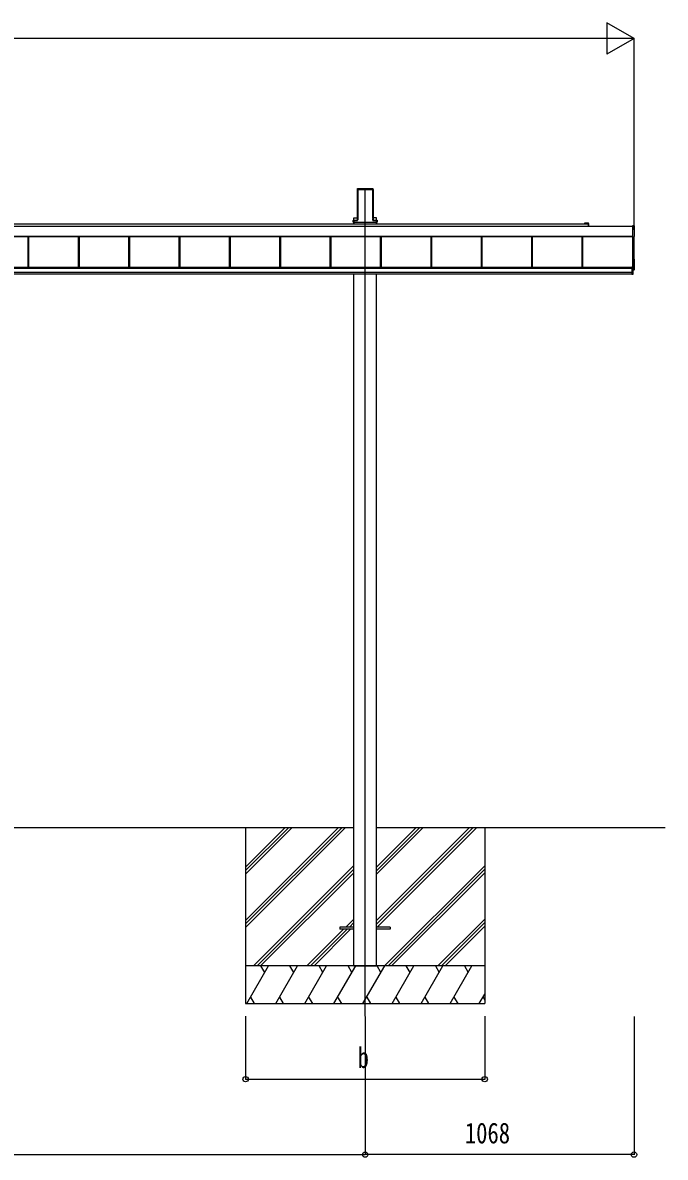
# Model space of a CAD drawing. Units: millimetres, scale not verified. Extents: x -10512 to 10512, y -7425 to 7425.
# Drawn here: x -261 to 2292, y -4823 to -314 of the extents above; entities that cross this region are included whole.
import ezdxf
from ezdxf.enums import TextEntityAlignment as Align

# ---------------------------------------------------------------- set-up
doc = ezdxf.new("R2010")
doc.units = ezdxf.units.MM
doc.header["$LTSCALE"] = 30
for name, color, linetype in [('0-3_YKK_12', 2, 'Continuous'), ('0-4_YKK_A1', 4, 'Continuous'), ('0-5_YKK_D', 6, 'Continuous')]:
    doc.layers.add(name, color=color, linetype=linetype)
doc.styles.add('ＭＳ ゴシック', font='')
doc.styles.get('ＭＳ ゴシック').set_extended_font_data('MS Gothic')

msp = doc.modelspace()

# ---------------------------------------------------------------- linework, layer by layer
at = {"layer": '0-3_YKK_12'}
msp.add_line((1099.55, -4262.5), (1099.55, -973.91), dxfattribs=at)
at = {"layer": '0-4_YKK_A1'}
for p, q in [((1068.3, -979.26), (1068.3, -1095.93)), ((1068.66, -973.41), (1068.31, -978.91)), ((1069.1, -973.88), (1068.66, -973.41)), ((1069.16, -972.94), (1071.2, -972.94)), ((1069.16, -972.94), (1069.6, -973.41)), ((1069.18, -1089.88), (1069.18, -974.76)), ((1069.68, -974.44), (1069.68, -1089.56)), ((1071.51, -973.27), (1071.2, -972.94)), ((1071.51, -973.27), (1127.59, -973.27)), ((1072.05, -976.41), (1127.05, -976.41)), ((1072.05, -1097.77), (1072.05, -976.41)), ((1127.59, -973.27), (1127.9, -972.94)), ((1127.9, -972.94), (1129.94, -972.94)), ((1129.42, -1089.56), (1129.42, -974.44)), ((1129.5, -973.41), (1129.94, -972.94)), ((1129.92, -974.76), (1129.92, -1089.88)), ((1130.44, -973.41), (1130, -973.88)), ((1130.44, -973.41), (1130.79, -978.91)), ((1130.8, -979.26), (1130.8, -1095.93)), ((-2835.95, -1122.83), (2161.05, -1122.83)), ((-2660.45, -1112.86), (1971.8, -1112.86)), ((1051.68, -1106.68), (1051.68, -1107.18)), ((1051.68, -1107.18), (1052.14, -1107.18)), ((1052.14, -1106.68), (1052.14, -1099.8)), ((1054.14, -1106.68), (1052.14, -1106.68)), ((1054.14, -1107.18), (1052.14, -1107.18)), ((1052.15, -1106.68), (1052.15, -1107.18)), ((1052.18, -1098.84), (1067.19, -1098.84)), ((1054.14, -1099.89), (1054.14, -1106.68)), ((1067.72, -1099.89), (1054.14, -1099.89)), ((1054.14, -1106.68), (1144.96, -1106.68)), ((1054.14, -1106.68), (1054.14, -1107.18)), ((1054.14, -1107.18), (1144.96, -1107.18)), ((1054.35, -1089.5), (1068.3, -1089.5)), ((1054.35, -1098.84), (1054.35, -1089.5)), ((1054.35, -1112.86), (1054.35, -1107.18)), ((1054.55, -1107.18), (1054.55, -1112.86)), ((1055.55, -1106.84), (1143.55, -1106.84)), ((1068.29, -1096.29), (1068.19, -1097.9)), ((1068.71, -1098.45), (1069.09, -1092.36)), ((1069.59, -1092.39), (1069.21, -1098.48)), ((1129.89, -1098.48), (1129.51, -1092.39)), ((1130.01, -1092.36), (1130.39, -1098.45)), ((1144.75, -1089.5), (1130.8, -1089.5)), ((1130.81, -1096.29), (1130.91, -1097.9)), ((1131.38, -1099.39), (1144.96, -1099.39)), ((1144.96, -1099.89), (1131.38, -1099.89)), ((1131.91, -1098.84), (1146.92, -1098.84)), ((1144.55, -1107.18), (1144.55, -1112.86)), ((1144.75, -1098.84), (1144.75, -1089.5)), ((1144.75, -1112.86), (1144.75, -1107.18)), ((1144.96, -1099.39), (1144.96, -1099.89)), ((1144.96, -1106.68), (1144.96, -1099.89)), ((1146.95, -1106.68), (1144.96, -1106.68)), ((1144.96, -1106.68), (1144.96, -1107.18)), ((1146.95, -1107.18), (1144.96, -1107.18)), ((1146.95, -1099.8), (1146.95, -1106.68)), ((1147.42, -1107.18), (1146.95, -1107.18)), ((1146.96, -1106.68), (1146.96, -1107.18)), ((1147.42, -1106.68), (1147.42, -1107.18)), ((1977.09, -1110.36), (1971.8, -1110.36)), ((1971.8, -1112.86), (1985.25, -1112.86)), ((1985.55, -1110.36), (1978.01, -1110.36)), ((1985.55, -1113.16), (1985.55, -1122.83)), ((1988.05, -1122.83), (1988.05, -1112.86)), ((2169.05, -1163.27), (2169.05, -1122.25)), ((-2835.95, -1162.77), (2161.05, -1162.77)), ((-2835.95, -1163.01), (2161.05, -1163.01)), ((-238.95, -1285.2), (-238.95, -1163.01)), ((-236.35, -1285.2), (-236.35, -1163.01)), ((-235.95, -1285.2), (-235.95, -1163.01)), ((-38.95, -1285.2), (-38.95, -1163.01)), ((-36.35, -1285.2), (-36.35, -1163.01)), ((-35.95, -1285.2), (-35.95, -1163.01)), ((161.05, -1285.2), (161.05, -1163.01)), ((161.05, -1285.2), (161.05, -1163.01)), ((163.65, -1285.2), (163.65, -1163.01)), ((163.65, -1285.2), (163.65, -1163.01)), ((164.05, -1285.2), (164.05, -1163.01)), ((361.05, -1285.2), (361.05, -1163.01)), ((363.65, -1285.2), (363.65, -1163.01)), ((364.05, -1285.2), (364.05, -1163.01)), ((561.05, -1285.2), (561.05, -1163.01)), ((563.65, -1285.2), (563.65, -1163.01)), ((564.05, -1285.2), (564.05, -1163.01)), ((761.05, -1285.2), (761.05, -1163.01)), ((763.65, -1285.2), (763.65, -1163.01)), ((764.05, -1285.2), (764.05, -1163.01)), ((961.05, -1285.2), (961.05, -1163.01)), ((963.65, -1285.2), (963.65, -1163.01)), ((964.05, -1285.2), (964.05, -1163.01)), ((1161.05, -1285.2), (1161.05, -1163.01)), ((1163.65, -1285.2), (1163.65, -1163.01)), ((1164.05, -1285.2), (1164.05, -1163.01)), ((1361.05, -1285.2), (1361.05, -1163.01)), ((1363.65, -1285.2), (1363.65, -1163.01)), ((1364.05, -1285.2), (1364.05, -1163.01)), ((1561.05, -1285.2), (1561.05, -1163.01)), ((1563.65, -1285.2), (1563.65, -1163.01)), ((1564.05, -1285.2), (1564.05, -1163.01)), ((1761.05, -1285.2), (1761.05, -1163.01)), ((1763.65, -1285.2), (1763.65, -1163.01)), ((1764.05, -1285.2), (1764.05, -1163.01)), ((1961.05, -1285.2), (1961.05, -1163.01)), ((1963.65, -1285.2), (1963.65, -1163.01)), ((1964.05, -1285.2), (1964.05, -1163.01)), ((2161.05, -1164.04), (2161.05, -1164.54)), ((2161.05, -1164.54), (2168.58, -1164.08)), ((2162.55, -1312.47), (2162.55, -1164.45)), ((2167.55, -1294.44), (2167.55, -1164.14)), ((2168.58, -1253.3), (2167.55, -1253.23)), ((2169.05, -1294.82), (2169.05, -1253.79)), ((-2833.95, -1285.2), (2159.05, -1285.2)), ((-2833.95, -1287.21), (2159.05, -1287.21)), ((-2833.95, -1289.01), (2159.05, -1289.01)), ((-2833.95, -1289.01), (2159.05, -1289.01)), ((-2833.95, -1305.98), (2159.05, -1305.98)), ((2162.55, -1284.94), (2159.05, -1284.94)), ((2162.55, -1307.38), (2159.05, -1307.38)), ((2167.55, -1294.44), (2162.55, -1294.44)), ((2162.55, -1295.99), (2168.58, -1295.63)), ((-2833.95, -1312.47), (2159.05, -1312.47)), ((1054.35, -4062.5), (1054.35, -1312.47)), ((1144.75, -4062.5), (1144.75, -1312.47)), ((2162.55, -1314), (2159.05, -1314)), ((-1729.25, -3512.5), (1054.35, -3512.5)), ((624.55, -3512.5), (624.55, -4212.5)), ((624.55, -3881.68), (993.73, -3512.5)), ((624.55, -3895.82), (1007.87, -3512.5)), ((624.55, -3909.96), (1022.01, -3512.5)), ((624.55, -3697.83), (809.88, -3512.5)), ((624.55, -3683.69), (795.74, -3512.5)), ((624.55, -3669.55), (781.6, -3512.5)), ((1144.75, -3512.5), (2291.74, -3512.5)), ((1144.75, -3881.98), (1514.23, -3512.5)), ((1144.75, -3896.12), (1528.37, -3512.5)), ((1144.75, -3698.13), (1330.38, -3512.5)), ((1144.75, -3683.99), (1316.24, -3512.5)), ((1144.75, -3669.85), (1302.1, -3512.5)), ((1147.01, -3908), (1542.51, -3512.5)), ((1574.55, -3512.5), (1574.55, -4212.5)), ((655.86, -4062.5), (1054.35, -3664.01)), ((670, -4062.5), (1054.35, -3678.15)), ((684.14, -4062.5), (1054.35, -3692.3)), ((1176.36, -4062.5), (1574.55, -3664.31)), ((1190.5, -4062.5), (1574.55, -3678.45)), ((1204.64, -4062.5), (1574.55, -3692.6)), ((1022.49, -3908), (1054.35, -3876.14)), ((1388.49, -4062.5), (1574.55, -3876.44)), ((867.99, -4062.5), (1013.49, -3917)), ((882.13, -4062.5), (1027.63, -3917)), ((896.28, -4062.5), (1041.78, -3917)), ((999.35, -3908), (999.35, -3917)), ((1054.35, -3908), (999.35, -3908)), ((1054.35, -3917), (999.35, -3917)), ((1036.63, -3908), (1054.35, -3890.28)), ((1050.78, -3908), (1054.35, -3904.43)), ((1199.35, -3908), (1144.35, -3908)), ((1199.35, -3917), (1144.35, -3917)), ((1199.35, -3908), (1199.35, -3917)), ((1402.63, -4062.5), (1574.55, -3890.58)), ((1416.78, -4062.5), (1574.55, -3904.73)), ((1574.55, -4062.5), (624.55, -4062.5)), ((628.83, -4212.5), (715.43, -4062.5)), ((700.43, -4088.48), (685.43, -4062.5)), ((744.3, -4212.5), (830.9, -4062.5)), ((815.9, -4088.48), (800.9, -4062.5)), ((859.77, -4212.5), (946.37, -4062.5)), ((931.37, -4088.48), (916.37, -4062.5)), ((975.24, -4212.5), (1061.84, -4062.5)), ((1046.84, -4088.48), (1031.84, -4062.5)), ((1054.35, -4062.5), (1144.75, -4062.5)), ((1090.71, -4212.5), (1177.31, -4062.5)), ((1162.31, -4088.48), (1147.31, -4062.5)), ((1206.18, -4212.5), (1292.78, -4062.5)), ((1277.78, -4088.48), (1262.78, -4062.5)), ((1321.65, -4212.5), (1408.25, -4062.5)), ((1378.25, -4062.5), (1393.25, -4088.48)), ((1437.12, -4212.5), (1523.72, -4062.5)), ((1493.72, -4062.5), (1508.72, -4088.48)), ((643.82, -4186.52), (658.82, -4212.5)), ((759.29, -4186.52), (774.29, -4212.5)), ((874.76, -4186.52), (889.76, -4212.5)), ((990.24, -4186.52), (1005.24, -4212.5)), ((1105.71, -4186.52), (1120.7, -4212.5)), ((1221.18, -4186.52), (1236.17, -4212.5)), ((1336.65, -4186.52), (1351.64, -4212.5)), ((1452.11, -4186.52), (1467.11, -4212.5)), ((1552.59, -4212.5), (1574.55, -4174.46)), ((1567.58, -4186.52), (1574.55, -4198.58)), ((624.55, -4212.5), (1574.55, -4212.5))]:
    msp.add_line(p, q, dxfattribs=at)
for points in [[(1051.68, -1099.33), (1051.68, -1106.68), (1052.14, -1106.68)], [(1054.14, -1099.89), (1054.14, -1099.39), (1067.72, -1099.39)], [(1147.42, -1099.33), (1147.42, -1106.68), (1146.95, -1106.68)], [(2168.58, -1121.75), (2161.05, -1121.29), (2161.05, -1121.79), (2161.05, -1164.04)], [(2159.05, -1284.94), (2159.05, -1307.38), (2159.05, -1314)], [(2159.55, -1284.94), (2159.55, -1307.38), (2159.55, -1314)], [(2162.55, -1284.94), (2162.55, -1307.38), (2162.55, -1314)]]:
    msp.add_lwpolyline(points, dxfattribs=at)
for centre, radius, start, end in [((1052.65, -1099.8), 0.501, 90.24971, 179.75029), ((1146.45, -1099.8), 0.501, 0.24971, 89.75029), ((1971.8, -1111.61), 1.25, 90, 270), ((1977.09, -1110.56), 0.2, 23.57818, 90), ((1977.55, -1110.36), 0.3, 203.57818, 336.42182), ((1978.01, -1110.56), 0.2, 90, 156.42182), ((1985.25, -1113.16), 0.3, 0, 90), ((1985.55, -1112.86), 2.5, 0, 90), ((2168.55, -1122.25), 0.497, 0.05228, 86.83056), ((2168.18, -1163.31), 0.873, 297.46207, 2.25858), ((2168.55, -1253.79), 0.497, 0.05228, 86.83056), ((2168.18, -1294.85), 0.873, 297.46207, 2.25858)]:
    msp.add_arc(centre, radius, start, end, dxfattribs=at)
for centre, major_axis, ratio, start_param, end_param in [((1068.34, -978.91), (0.031, 0.5), 0.061627, 1.5746234, 2.3600215), ((1069.16, -973.45), (0.346, -0.364), 0.996462, 2.3838095, 3.8892836), ((1068.87, -976.91), (0.22, 3.04), 0.070684, 5.5043854, 6.2286971), ((1069.37, -976.94), (0.22, 3.54), 0.060877, 5.5025319, 6.2268436), ((1129.73, -976.94), (-0.22, 3.54), 0.060877, 0.0563417, 0.7806534), ((1130.23, -976.91), (-0.22, 3.04), 0.070684, 0.0544883, 0.7787999), ((1129.94, -973.45), (-0.346, -0.364), 0.996462, 2.3939017, 3.8993758), ((1130.76, -978.91), (-0.031, 0.5), 0.061627, 3.9231638, 4.7085619), ((1052.18, -1099.34), (0.355, -0.355), 0.99628, 2.358058, 3.9251274), ((1054.14, -1099.8), (2, 0), 0.045872, 3.2026792, 4.712389), ((1054.14, -1099.3), (1.5, 0), 0.061163, 3.2026792, 4.712389), ((1067.19, -1097.83), (0.691, -0.728), 0.996462, 5.5254021, 7.0308762), ((1067.71, -1098.38), (-0.693, 0.73), 0.992955, 2.3838095, 3.8892836), ((1067.71, -1098.38), (1.04, -1.09), 0.996462, 5.5254021, 7.0308762), ((1068.26, -1096.29), (0.031, 0.5), 0.061627, 4.716216, 5.5016142), ((1068.87, -1092.36), (0.22, 3.5), 0.061627, 4.716216, 5.5016142), ((1069.37, -1092.39), (0.22, 4), 0.053972, 4.7153191, 5.5007173), ((1129.73, -1092.39), (-0.22, 4), 0.053972, 0.782468, 1.5678662), ((1131.39, -1098.38), (-1.04, -1.09), 0.996462, 5.5354944, 7.0409685), ((1130.23, -1092.36), (-0.22, 3.5), 0.061627, 0.7815711, 1.5669693), ((1131.39, -1098.38), (0.693, 0.73), 0.992955, 2.3939017, 3.8993758), ((1130.84, -1096.29), (-0.031, 0.5), 0.061627, 0.7815711, 1.5669693), ((1131.91, -1097.83), (-0.691, -0.728), 0.996462, 5.5354944, 7.0409685), ((1144.96, -1099.3), (1.5, 0), 0.061163, 4.712389, 6.2220988), ((1144.96, -1099.8), (2, 0), 0.045872, 4.712389, 6.2220988), ((1146.92, -1099.34), (-0.355, -0.355), 0.99628, 2.358058, 3.9251274)]:
    msp.add_ellipse(centre, major_axis=major_axis, ratio=ratio, start_param=start_param, end_param=end_param, dxfattribs=at)
at = {"layer": '0-5_YKK_D'}
for p, q in [((2167.55, -376.41), (2059.3, -313.91)), ((2059.3, -313.91), (2059.3, -438.91)), ((2042.55, -376.41), (-2717.45, -376.41)), ((2167.55, -376.41), (1951.04, -376.41)), ((2167.55, -376.41), (2059.3, -438.91)), ((2167.55, -1137.58), (2167.55, -375.41)), ((624.55, -4262), (624.55, -4513.5)), ((1099.55, -4263), (1099.55, -4813.5)), ((1099.55, -4263), (1099.55, -4813.5)), ((1574.55, -4262), (1574.55, -4513.5)), ((2167.55, -4263), (2167.55, -4813.5)), ((624.55, -4512.5), (1574.55, -4512.5)), ((-1774.45, -4812.5), (1099.55, -4812.5)), ((2167.55, -4812.5), (1099.55, -4812.5))]:
    msp.add_line(p, q, dxfattribs=at)
for centre in [(624.55, -4512.5), (1574.55, -4512.5), (1099.55, -4812.5), (1099.55, -4812.5), (2167.55, -4812.5)]:
    msp.add_circle(centre, 10.62, dxfattribs=at)

# ---------------------------------------------------------------- texts
at = {"layer": '0-5_YKK_D', "style": 'ＭＳ ゴシック', "width": 0.8}
for s, p in [('b', (1069.55, -4492.5)), ('1068', (1495.55, -4792.5))]:
    msp.add_text(s, height=82.48, dxfattribs=at).set_placement(p, align=Align.BOTTOM_LEFT)

doc.saveas('drawing.dxf')
